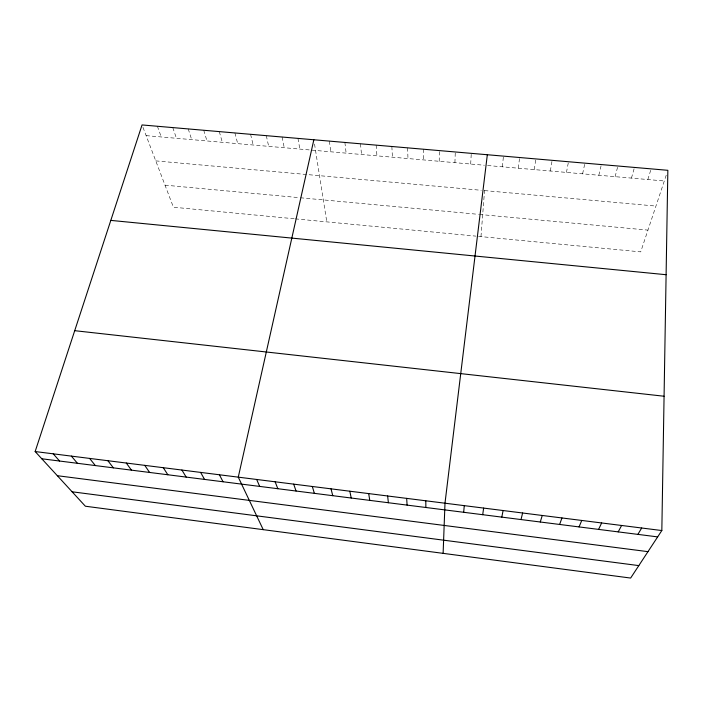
<?xml version="1.0" encoding="UTF-8"?>
<svg xmlns="http://www.w3.org/2000/svg" width="703" height="703" viewBox="0 0 703 703"><rect width="100%" height="100%" fill="white"/><g stroke="black" fill="none" stroke-linecap="round" stroke-linejoin="round"><path stroke-width="0.53" stroke-dasharray="3.52 2.64" d="M439.217 161.286L439.34 150.591M454.92 162.657L455.28 151.971M470.685 164.036L471.274 153.351M480.975 236.612L484.71 188.545M502.381 166.813L503.445 156.128M518.313 168.202L519.614 157.525M534.298 169.608L535.844 158.922M550.344 171.005L552.136 160.328M566.451 172.42L568.49 161.743M582.611 173.834L584.896 163.158M598.833 175.249L601.364 164.572M615.107 176.673L617.893 166.005M631.443 178.105L634.484 167.437M647.841 179.537L651.136 168.869M666.233 175.161L640.705 251.876L476.906 236.226M146.136 135.635L484.393 165.24M487.557 165.513L664.3 180.979M155.758 160.882L481.274 190.293M484.552 190.592L655.943 206.076M165.012 185.161L299.32 197.666M300.357 197.763L478.462 214.345M479.516 214.441L647.946 230.118M294.162 218.756L173.421 207.218L142.428 125.907M295.251 218.861L475.887 236.129M157.393 126.259L161.259 136.962M172.789 127.586L176.444 138.289M188.237 128.921L191.682 139.625M203.738 130.257L206.972 140.96M219.301 131.602L222.315 142.305M234.916 132.955L237.711 143.649M250.584 134.299L253.168 145.003M266.314 135.661L268.678 146.356M282.105 137.023L284.24 147.718M297.949 138.394L299.865 149.089M314.531 144.045L326.79 221.876M329.347 141.101L330.805 151.795M344.892 142.445L346.131 153.14M360.49 143.79L361.509 154.484M376.149 145.143L376.94 155.838M391.861 146.496L392.423 157.191M407.635 147.858L407.968 158.553M423.452 149.221L423.566 159.915"/><path stroke-width="1.05" d="M661.831 530.545L667.85 170.311L142.05 124.941L35.15 451.546L85.362 506.222L630.635 578.059L661.831 530.545L35.15 451.546M443.118 553.358L444.99 503.207L487.328 154.739M463.681 512.285L464.27 505.642M482.706 514.701L483.638 508.084M501.81 517.118L503.093 510.536M313.854 139.765L238.273 477.152L263.221 529.649M521.002 519.552L522.628 512.997M540.273 521.995L542.25 515.475M559.623 524.456L561.961 517.953M579.061 526.916L581.759 520.448M598.587 529.394L601.645 522.962M618.192 531.881L621.619 525.475M637.885 534.377L641.681 528.006M110.81 220.391L666.101 274.715M74.711 330.682L664.071 396.237M41.793 458.778L657.665 536.89M57.338 475.703L647.973 551.653M72.101 491.784L638.816 565.607M53.217 453.822L59.579 461.036M71.372 456.106L77.435 463.303M89.597 458.409L95.362 465.571M107.902 460.711L113.368 467.855M126.285 463.031L131.452 470.149M144.748 465.36L149.616 472.451M163.289 467.697L167.85 474.771M181.91 470.043L186.163 477.091M200.619 472.398L204.555 479.42M219.406 474.771L223.036 481.766M256.665 479.464L259.671 486.414M275.137 481.792L277.826 488.717M293.687 484.139L296.06 491.028M312.317 486.485L314.373 493.348M331.025 488.84L332.756 495.685M349.813 491.212L351.228 498.023M368.688 493.594L369.769 500.378M387.634 495.975L388.39 502.733M406.677 498.374L407.099 505.105M425.79 500.791L425.877 507.487"/></g></svg>
